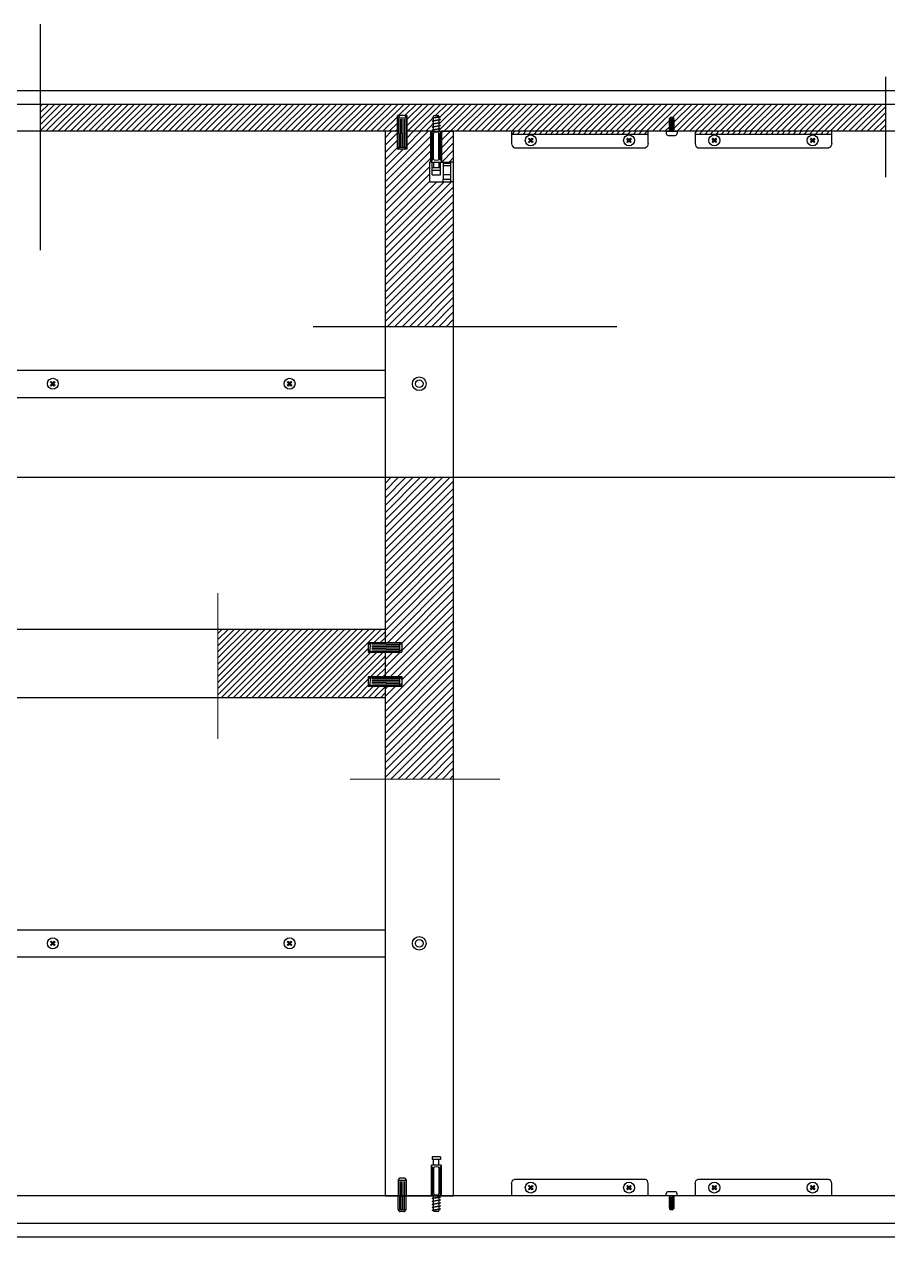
# Model space of a CAD drawing. Header units: millimetres. Extents: x 87 to 2337, y 122 to 625.
# Drawn here: x 880.4 to 943.7, y 122.1 to 210.9 of the extents above; entities that cross this region are included whole.
import ezdxf

# ---------------------------------------------------------------- set-up
doc = ezdxf.new("R2010")
doc.units = ezdxf.units.MM
doc.layers.get('0').update_dxf_attribs({"color": 255})
doc.layers.add('A-FURN', color=8, linetype='Continuous', lineweight=18)
doc.layers.add('GIUNZIONI', color=2, linetype='Continuous')
doc.layers.add('VITI', color=4, linetype='Continuous')

# ---------------------------------------------------------------- blocks, each defined once
blk = doc.blocks.new('*U4')
blk.add_lwpolyline([(0, 0), (0.002, 0.1), (0.05, 0), (0.122, -0.4), (0.119, -0.5), (0.071, -0.4), (0, 0)])
blk = doc.blocks.new('*U5')
at = {"layer": 'VITI', "color": 0, "linetype": 'ByBlock', "lineweight": -2, "transparency": 16777216}
for p in [(42.38, 270.659), (42.596, 270.659), (42.812, 270.659), (43.028, 270.659), (43.245, 270.659)]:
    blk.add_blockref('*U4', p, dxfattribs=at)
blk = doc.blocks.new('*U6')
blk.add_lwpolyline([(0, 0), (0.002, 0.1), (0.05, 0), (0.122, -0.4), (0.119, -0.5), (0.071, -0.4), (0, 0)])
blk = doc.blocks.new('*U7')
at = {"color": 0, "linetype": 'ByBlock', "lineweight": -2, "transparency": 16777216}
for p in [(42.38, 270.659), (42.596, 270.659), (42.812, 270.659), (43.028, 270.659), (43.245, 270.659)]:
    blk.add_blockref('*U6', p, dxfattribs=at)
blk = doc.blocks.new('*U13')
blk.add_lwpolyline([(0.107, -0.25), (0.053, 0.05), (0.029, 0.1), (0.018, 0.05), (0.072, -0.25), (0.1, -0.3), (0.107, -0.25)])
blk = doc.blocks.new('*U14')
at = {"color": 0, "linetype": 'ByBlock', "lineweight": -2, "transparency": 16777216}
for p in [(40.302, 254.755), (40.435, 254.755), (40.569, 254.755), (40.703, 254.755), (40.837, 254.755), (40.971, 254.755)]:
    blk.add_blockref('*U13', p, dxfattribs=at)
blk = doc.blocks.new('*U15')
blk.add_lwpolyline([(0.107, -0.25), (0.053, 0.05), (0.029, 0.1), (0.018, 0.05), (0.072, -0.25), (0.1, -0.3), (0.107, -0.25)])
blk = doc.blocks.new('*U16')
at = {"layer": 'VITI', "color": 0, "linetype": 'ByBlock', "lineweight": -2, "transparency": 16777216}
for p in [(40.302, 254.755), (40.435, 254.755), (40.569, 254.755), (40.703, 254.755), (40.837, 254.755), (40.971, 254.755)]:
    blk.add_blockref('*U15', p, dxfattribs=at)

msp = doc.modelspace()

# ---------------------------------------------------------------- hatches: boundary and pattern name
h = msp.add_hatch()
h.set_pattern_fill('ANSI31', color=8, scale=0.1)
h.paths.add_polyline_path([(907.75, 204.241), (907.77, 204.241), (908.43, 204.241), (908.45, 204.241), (908.45, 203.093), (910.25, 203.093), (910.4, 203.093), (910.4, 203.181), (910.3, 203.182), (910.4, 203.231), (910.4, 203.397), (910.3, 203.399), (910.4, 203.447), (910.4, 203.613), (910.3, 203.615), (910.4, 203.663), (910.4, 203.829), (910.3, 203.831), (910.4, 203.879), (910.4, 204.045), (910.3, 204.047), (910.4, 204.096), (910.4, 204.193, -0.414214), (910.45, 204.243), (910.75, 204.243, -0.414214), (910.8, 204.193), (910.8, 204.167), (910.9, 204.164), (910.8, 204.117), (910.8, 203.951), (910.9, 203.948), (910.8, 203.901), (910.8, 203.735), (910.9, 203.732), (910.8, 203.684), (910.8, 203.518), (910.9, 203.516), (910.8, 203.468), (910.8, 203.302), (910.9, 203.299), (910.8, 203.252), (910.8, 203.093), (910.95, 203.093), (911.85, 203.093), (927.7, 203.093), (927.7, 203.161), (927.65, 203.172), (927.7, 203.196), (927.7, 203.295), (927.65, 203.305), (927.7, 203.33), (927.7, 203.429), (927.65, 203.439), (927.7, 203.463), (927.7, 203.562), (927.65, 203.573), (927.7, 203.597), (927.7, 203.696), (927.65, 203.707), (927.7, 203.731), (927.7, 203.83), (927.65, 203.841), (927.7, 203.865), (927.7, 203.964), (927.65, 203.974), (927.704, 204, -0.036197), (927.713, 204.027), (927.738, 204.095), (927.962, 204.095), (927.979, 204.049), (928.041, 204.045), (927.991, 204.016, -0.074706), (928, 203.957), (928, 203.919), (928.05, 203.912), (928, 203.884), (928, 203.785), (928.05, 203.779), (928, 203.75), (928, 203.651), (928.05, 203.645), (928, 203.616), (928, 203.517), (928.05, 203.511), (928, 203.482), (928, 203.383), (928.05, 203.377), (928, 203.348), (928, 203.25), (928.05, 203.243), (928, 203.215), (928, 203.093), (943.514, 203.093), (943.514, 205.093), (881.579, 205.093), (881.579, 203.093), (907.75, 203.093)])
h = msp.add_hatch()
h.set_pattern_fill('ANSI31', color=8, scale=0.12)
h.paths.add_polyline_path([(911.85, 199.403), (911.67, 199.403), (911.104, 199.403), (910.114, 199.403), (910.114, 199.583), (910.114, 200.843), (910.2, 200.843), (910.2, 203.093), (908.45, 203.093), (908.45, 201.787), (908.43, 201.787), (907.75, 201.787), (907.75, 203.093), (906.85, 203.093), (906.85, 188.797), (911.85, 188.797)])
h.paths.add_polyline_path([(911.85, 203.093), (911, 203.093), (911, 200.843), (911.011, 200.843), (911.104, 200.843), (911.67, 200.843), (911.85, 200.843)], flags=17)
h = msp.add_hatch()
h.set_pattern_fill('ANSI31', color=8, scale=0.12)
h.paths.add_polyline_path([(911.85, 177.744), (906.85, 177.744), (906.85, 165.633), (908.073, 165.633), (908.073, 165.613), (908.073, 164.953), (908.073, 164.933), (906.85, 164.933), (906.85, 163.133), (908.073, 163.133), (908.073, 162.453), (908.073, 162.433), (906.85, 162.433), (906.85, 155.631), (911.85, 155.631)])
h = msp.add_hatch()
h.set_pattern_fill('ANSI31', color=8, scale=0.1)
h.paths.add_polyline_path([(906.85, 164.933), (905.62, 164.933), (905.62, 165.633), (906.85, 165.633), (906.85, 166.593), (894.596, 166.593), (894.596, 161.593), (906.85, 161.593), (906.85, 162.433), (905.62, 162.433), (905.62, 163.133), (906.85, 163.133)])
at = {"layer": 'GIUNZIONI'}
h = msp.add_hatch(dxfattribs=at)
h.set_pattern_fill('ANSI31', color=8, scale=0.09)
h.paths.add_polyline_path([(926.125, 203.093), (916.125, 203.093), (916.125, 202.893), (926.125, 202.893)])
h = msp.add_hatch(dxfattribs=at)
h.set_pattern_fill('ANSI31', color=8, scale=0.09)
h.paths.add_polyline_path([(939.575, 203.093), (929.575, 203.093), (929.575, 202.893), (939.575, 202.893)])

# ---------------------------------------------------------------- linework, layer by layer
for p, q in [((837.85, 206.093), (1017.85, 206.093)), ((846.85, 205.093), (1008.85, 205.093)), ((907.75, 201.787), (907.75, 204.241)), ((907.75, 204.241), (907.77, 204.241)), ((908.43, 204.241), (907.77, 204.241)), ((908.43, 204.241), (908.45, 204.241)), ((908.45, 204.241), (908.45, 201.787)), ((907.75, 203.093), (850.3, 203.093)), ((906.85, 203.093), (906.85, 165.633)), ((910.25, 203.093), (908.45, 203.093)), ((910.2, 200.843), (910.2, 203.093)), ((910.95, 203.093), (911.85, 203.093)), ((1005.4, 203.093), (910.95, 203.093)), ((911, 200.843), (911, 203.093)), ((911.85, 203.093), (911.85, 125.093)), ((908.43, 201.787), (907.75, 201.787)), ((908.45, 201.787), (908.43, 201.787)), ((911.104, 200.843), (911.67, 200.843)), ((911.104, 199.403), (911.67, 199.403)), ((840.85, 185.593), (906.85, 185.593)), ((882.34, 184.703), (882.395, 184.758)), ((882.34, 184.703), (882.395, 184.758)), ((882.45, 184.593), (882.34, 184.703)), ((882.45, 184.593), (882.34, 184.703)), ((882.34, 184.483), (882.45, 184.593)), ((882.34, 184.483), (882.45, 184.593)), ((882.395, 184.428), (882.34, 184.483)), ((882.395, 184.428), (882.34, 184.483)), ((882.395, 184.758), (882.505, 184.648)), ((882.395, 184.758), (882.505, 184.648)), ((882.505, 184.538), (882.395, 184.428)), ((882.505, 184.538), (882.395, 184.428)), ((882.505, 184.648), (882.615, 184.758)), ((882.505, 184.648), (882.615, 184.758)), ((882.505, 184.648), (882.505, 184.538)), ((882.505, 184.648), (882.505, 184.538)), ((882.615, 184.428), (882.505, 184.538)), ((882.615, 184.428), (882.505, 184.538)), ((882.67, 184.703), (882.56, 184.593)), ((882.67, 184.703), (882.56, 184.593)), ((882.56, 184.593), (882.67, 184.483)), ((882.56, 184.593), (882.67, 184.483)), ((882.615, 184.758), (882.67, 184.703)), ((882.615, 184.758), (882.67, 184.703)), ((882.67, 184.483), (882.615, 184.428)), ((882.67, 184.483), (882.615, 184.428)), ((899.685, 184.703), (899.74, 184.758)), ((899.795, 184.593), (899.685, 184.703)), ((899.685, 184.483), (899.795, 184.593)), ((899.74, 184.428), (899.685, 184.483)), ((899.74, 184.758), (899.85, 184.648)), ((899.85, 184.538), (899.74, 184.428)), ((899.85, 184.648), (899.96, 184.758)), ((899.85, 184.648), (899.85, 184.538)), ((899.96, 184.428), (899.85, 184.538)), ((900.015, 184.703), (899.905, 184.593)), ((899.905, 184.593), (900.015, 184.483)), ((899.96, 184.758), (900.015, 184.703)), ((900.015, 184.483), (899.96, 184.428)), ((840.85, 183.593), (906.85, 183.593)), ((826.935, 177.744), (1029.545, 177.744)), ((906.85, 166.593), (840.85, 166.593)), ((905.62, 165.633), (905.62, 164.933)), ((905.62, 165.633), (908.073, 165.633)), ((908.073, 165.633), (908.073, 165.613)), ((908.073, 165.613), (908.073, 164.953)), ((905.62, 164.933), (908.073, 164.933)), ((906.85, 164.933), (906.85, 163.133)), ((908.073, 164.933), (908.073, 164.953)), ((905.62, 163.133), (905.62, 162.433)), ((905.62, 163.133), (908.073, 163.133)), ((908.073, 163.133), (908.073, 162.453)), ((905.62, 162.433), (908.073, 162.433)), ((906.85, 162.433), (906.85, 125.093)), ((908.073, 162.433), (908.073, 162.453)), ((906.85, 161.593), (840.85, 161.593)), ((840.85, 144.593), (906.85, 144.593)), ((882.34, 143.703), (882.395, 143.758)), ((882.34, 143.703), (882.395, 143.758)), ((882.45, 143.593), (882.34, 143.703)), ((882.45, 143.593), (882.34, 143.703)), ((882.34, 143.483), (882.45, 143.593)), ((882.34, 143.483), (882.45, 143.593)), ((882.395, 143.428), (882.34, 143.483)), ((882.395, 143.428), (882.34, 143.483)), ((882.395, 143.758), (882.505, 143.648)), ((882.395, 143.758), (882.505, 143.648)), ((882.505, 143.538), (882.395, 143.428)), ((882.505, 143.538), (882.395, 143.428)), ((882.505, 143.648), (882.615, 143.758)), ((882.505, 143.648), (882.615, 143.758)), ((882.505, 143.648), (882.505, 143.538)), ((882.505, 143.648), (882.505, 143.538)), ((882.615, 143.428), (882.505, 143.538)), ((882.615, 143.428), (882.505, 143.538)), ((882.67, 143.703), (882.56, 143.593)), ((882.67, 143.703), (882.56, 143.593)), ((882.56, 143.593), (882.67, 143.483)), ((882.56, 143.593), (882.67, 143.483)), ((882.615, 143.758), (882.67, 143.703)), ((882.615, 143.758), (882.67, 143.703)), ((882.67, 143.483), (882.615, 143.428)), ((882.67, 143.483), (882.615, 143.428)), ((899.685, 143.703), (899.74, 143.758)), ((899.795, 143.593), (899.685, 143.703)), ((899.685, 143.483), (899.795, 143.593)), ((899.74, 143.428), (899.685, 143.483)), ((899.74, 143.758), (899.85, 143.648)), ((899.85, 143.538), (899.74, 143.428)), ((899.85, 143.648), (899.96, 143.758)), ((899.85, 143.648), (899.85, 143.538)), ((899.96, 143.428), (899.85, 143.538)), ((900.015, 143.703), (899.905, 143.593)), ((899.905, 143.593), (900.015, 143.483)), ((899.96, 143.758), (900.015, 143.703)), ((900.015, 143.483), (899.96, 143.428)), ((840.85, 142.593), (906.85, 142.593)), ((910.9, 127.943), (910.3, 127.943)), ((910.3, 127.943), (910.3, 127.743)), ((910.9, 127.943), (910.9, 127.743)), ((910.95, 127.343), (910.25, 127.343)), ((910.25, 125.093), (910.25, 127.343)), ((910.25, 127.243), (910.25, 127.143)), ((910.25, 127.243), (910.325, 127.193)), ((910.9, 127.743), (910.3, 127.743)), ((910.325, 127.193), (910.325, 125.193)), ((910.4, 127.343), (910.4, 127.743)), ((910.4, 127.143), (910.4, 125.243)), ((910.775, 127.343), (910.425, 127.343)), ((910.8, 127.343), (910.8, 127.743)), ((910.8, 127.143), (910.8, 125.243)), ((910.95, 127.243), (910.875, 127.193)), ((910.875, 127.193), (910.875, 125.193)), ((910.95, 127.343), (910.95, 125.093)), ((907.8, 126.232), (907.8, 125.237)), ((907.802, 126.247), (908.398, 126.246)), ((907.87, 126.353), (907.808, 126.26)), ((908.246, 126.397), (907.953, 126.397)), ((908.33, 126.352), (908.392, 126.259)), ((908.4, 126.231), (908.4, 125.237)), ((925.925, 126.293), (916.325, 126.293)), ((939.375, 126.293), (929.775, 126.293)), ((907.92, 126.147), (907.92, 125.237)), ((908.04, 126.147), (908.04, 125.237)), ((908.16, 126.147), (908.16, 125.237)), ((908.28, 126.147), (908.28, 125.237)), ((916.125, 125.993), (916.125, 125.093)), ((917.36, 125.803), (917.415, 125.858)), ((917.47, 125.693), (917.36, 125.803)), ((917.36, 125.583), (917.47, 125.693)), ((917.415, 125.528), (917.36, 125.583)), ((917.415, 125.858), (917.525, 125.748)), ((917.525, 125.638), (917.415, 125.528)), ((917.525, 125.748), (917.635, 125.858)), ((917.525, 125.638), (917.525, 125.748)), ((917.635, 125.528), (917.525, 125.638)), ((917.69, 125.803), (917.58, 125.693)), ((917.58, 125.693), (917.69, 125.583)), ((917.635, 125.858), (917.69, 125.803)), ((917.69, 125.583), (917.635, 125.528)), ((924.56, 125.803), (924.615, 125.858)), ((924.67, 125.693), (924.56, 125.803)), ((924.56, 125.583), (924.67, 125.693)), ((924.615, 125.528), (924.56, 125.583)), ((924.615, 125.858), (924.725, 125.748)), ((924.725, 125.638), (924.615, 125.528)), ((924.725, 125.748), (924.835, 125.858)), ((924.725, 125.638), (924.725, 125.748)), ((924.835, 125.528), (924.725, 125.638)), ((924.89, 125.803), (924.78, 125.693)), ((924.78, 125.693), (924.89, 125.583)), ((924.835, 125.858), (924.89, 125.803)), ((924.89, 125.583), (924.835, 125.528)), ((926.125, 125.093), (926.125, 125.993)), ((928.1, 125.393), (927.6, 125.393)), ((929.575, 125.993), (929.575, 125.093)), ((930.81, 125.803), (930.865, 125.858)), ((930.92, 125.693), (930.81, 125.803)), ((930.81, 125.583), (930.92, 125.693)), ((930.865, 125.528), (930.81, 125.583)), ((930.865, 125.858), (930.975, 125.748)), ((930.975, 125.638), (930.865, 125.528)), ((930.975, 125.748), (931.085, 125.858)), ((930.975, 125.638), (930.975, 125.748)), ((931.085, 125.528), (930.975, 125.638)), ((931.14, 125.803), (931.03, 125.693)), ((931.03, 125.693), (931.14, 125.583)), ((931.085, 125.858), (931.14, 125.803)), ((931.14, 125.583), (931.085, 125.528)), ((938.01, 125.803), (938.065, 125.858)), ((938.12, 125.693), (938.01, 125.803)), ((938.01, 125.583), (938.12, 125.693)), ((938.065, 125.528), (938.01, 125.583)), ((938.065, 125.858), (938.175, 125.748)), ((938.175, 125.638), (938.065, 125.528)), ((938.175, 125.748), (938.285, 125.858)), ((938.175, 125.638), (938.175, 125.748)), ((938.285, 125.528), (938.175, 125.638)), ((938.34, 125.803), (938.23, 125.693)), ((938.23, 125.693), (938.34, 125.583)), ((938.285, 125.858), (938.34, 125.803)), ((938.34, 125.583), (938.285, 125.528)), ((939.575, 125.093), (939.575, 125.993)), ((1008.85, 125.093), (846.85, 125.093)), ((906.85, 125.093), (911.85, 125.093)), ((909.35, 125.093), (906.85, 125.093)), ((907.8, 125.237), (907.8, 125.097)), ((907.8, 124.108), (907.8, 125.096)), ((907.92, 125.237), (907.92, 125.097)), ((907.92, 124.108), (907.92, 125.097)), ((908.04, 125.237), (908.04, 125.097)), ((908.04, 124.108), (908.04, 125.097)), ((908.16, 125.237), (908.16, 125.097)), ((908.16, 124.108), (908.16, 125.097)), ((908.28, 125.237), (908.28, 125.097)), ((908.28, 124.108), (908.28, 125.097)), ((908.4, 125.237), (908.4, 125.097)), ((908.4, 124.108), (908.4, 125.097)), ((909.35, 125.093), (911.85, 125.093)), ((910.325, 125.193), (910.25, 125.143)), ((910.95, 125.093), (910.25, 125.093)), ((910.4, 124.935), (910.4, 125.093)), ((910.4, 124.718), (910.4, 124.884)), ((910.4, 124.502), (910.4, 124.668)), ((910.4, 124.286), (910.4, 124.452)), ((910.8, 125.093), (910.8, 125.006)), ((910.8, 124.956), (910.8, 124.79)), ((910.8, 124.74), (910.8, 124.574)), ((910.8, 124.524), (910.8, 124.357)), ((910.875, 125.193), (910.95, 125.143)), ((910.95, 125.143), (910.95, 125.243)), ((927.45, 125.143), (927.45, 125.243)), ((927.45, 125.243), (927.45, 125.243)), ((928.2, 125.093), (927.5, 125.093)), ((927.7, 125.093), (927.7, 124.972)), ((927.7, 124.937), (927.7, 124.838)), ((927.7, 124.803), (927.7, 124.705)), ((927.7, 124.67), (927.7, 124.571)), ((927.7, 124.536), (927.7, 124.437)), ((927.7, 124.402), (927.7, 124.303)), ((928, 125.093), (928, 125.026)), ((928, 124.991), (928, 124.892)), ((928, 124.857), (928, 124.758)), ((928, 124.723), (928, 124.624)), ((928, 124.589), (928, 124.49)), ((928, 124.456), (928, 124.357)), ((928.25, 125.143), (928.25, 125.243)), ((928.25, 125.243), (928.25, 125.243)), ((907.802, 124.093), (908.398, 124.094)), ((907.87, 123.988), (907.808, 124.081)), ((908.246, 123.943), (907.953, 123.943)), ((908.33, 123.988), (908.392, 124.082)), ((910.4, 124.07), (910.4, 124.236)), ((910.4, 123.993), (910.4, 124.02)), ((910.75, 123.943), (910.45, 123.943)), ((910.8, 124.307), (910.8, 124.141)), ((910.8, 124.091), (910.8, 123.993)), ((927.709, 124.171), (927.659, 124.142)), ((927.659, 124.142), (927.721, 124.138)), ((927.7, 124.268), (927.7, 124.23)), ((928, 124.223), (927.709, 124.171)), ((927.721, 124.138), (927.995, 124.187)), ((927.721, 124.138), (927.738, 124.092)), ((927.738, 124.092), (927.962, 124.092)), ((927.987, 124.159), (927.962, 124.092)), ((927.995, 124.187), (928.05, 124.212)), ((928, 124.322), (928, 124.23)), ((928.05, 124.212), (928, 124.223)), ((846.85, 123.093), (1008.85, 123.093)), ((837.85, 122.093), (1017.85, 122.093))]:
    msp.add_line(p, q)
for centre, radius in [((882.505, 184.593), 0.4), ((882.505, 184.593), 0.4), ((899.85, 184.593), 0.4), ((909.35, 184.593), 0.5), ((909.35, 184.593), 0.28), ((882.505, 143.593), 0.4), ((882.505, 143.593), 0.4), ((899.85, 143.593), 0.4), ((909.35, 143.593), 0.5), ((909.35, 143.593), 0.28), ((917.525, 125.693), 0.4), ((924.725, 125.693), 0.4), ((930.975, 125.693), 0.4), ((938.175, 125.693), 0.4)]:
    msp.add_circle(centre, radius)
for centre, radius, start, end in [((907.85, 126.232), 0.05, 146.29116, 180), ((907.953, 126.297), 0.1, 90, 146.29116), ((908.246, 126.297), 0.1, 33.56676, 90), ((908.35, 126.231), 0.05, 0, 33.56676), ((927.6, 125.243), 0.15, 90, 180), ((928.1, 125.243), 0.15, 0, 90), ((927.5, 125.143), 0.05, 180, 270), ((928.2, 125.143), 0.05, 270, 0), ((907.85, 124.108), 0.05, 180, 213.70884), ((907.953, 124.043), 0.1, 213.70884, 270), ((908.246, 124.043), 0.1, 270, 326.43324), ((908.35, 124.109), 0.05, 326.43324, 0), ((910.45, 123.993), 0.05, 180, 270), ((910.75, 123.993), 0.05, 270, 360), ((927.9, 124.23), 0.2, 180, 197.08956), ((927.8, 124.23), 0.2, 339.44395, 347.73615), ((927.8, 124.23), 0.2, 358.0665, 0)]:
    msp.add_arc(centre, radius, start, end)
for points in [[(910.4, 127.143), (910.4, 127.277), (910.8, 127.277), (910.8, 127.143)], [(916.125, 125.993), (916.125, 126.114), (916.205, 126.293), (916.325, 126.293)], [(926.125, 125.993), (926.125, 126.114), (926.045, 126.293), (925.925, 126.293)], [(929.575, 125.993), (929.575, 126.114), (929.655, 126.293), (929.775, 126.293)], [(939.575, 125.993), (939.575, 126.114), (939.495, 126.293), (939.375, 126.293)], [(910.8, 125.243), (910.8, 125.11), (910.4, 125.11), (910.4, 125.243)]]:
    msp.add_open_spline(points, degree=3)
at = {"layer": 'A-FURN'}
for p, q in [((894.596, 169.257), (894.596, 158.578)), ((904.286, 155.631), (915.247, 155.631))]:
    msp.add_line(p, q, dxfattribs=at)
at = {"layer": 'GIUNZIONI'}
for p, q in [((881.579, 210.938), (881.579, 194.375)), ((943.514, 207.074), (943.514, 199.734)), ((907.8, 204.076), (907.8, 203.08)), ((907.802, 204.091), (908.398, 204.09)), ((907.87, 204.196), (907.808, 204.103)), ((908.33, 204.196), (908.392, 204.102)), ((908.4, 204.075), (908.4, 203.08)), ((910.4, 204.096), (910.4, 204.193)), ((910.4, 203.879), (910.4, 204.045)), ((910.4, 203.663), (910.4, 203.829)), ((910.4, 203.447), (910.4, 203.613)), ((910.45, 204.243), (910.75, 204.243)), ((910.8, 204.193), (910.8, 204.167)), ((910.8, 204.117), (910.8, 203.951)), ((910.8, 203.901), (910.8, 203.735)), ((910.8, 203.684), (910.8, 203.518)), ((910.8, 203.468), (910.8, 203.302)), ((927.7, 203.865), (927.7, 203.957)), ((927.7, 203.731), (927.7, 203.83)), ((927.7, 203.597), (927.7, 203.696)), ((927.7, 203.463), (927.7, 203.562)), ((927.713, 204.027), (927.738, 204.095)), ((927.962, 204.095), (927.738, 204.095)), ((927.979, 204.049), (927.962, 204.095)), ((928, 203.919), (928, 203.957)), ((928, 203.785), (928, 203.884)), ((928, 203.651), (928, 203.75)), ((928, 203.517), (928, 203.616)), ((928, 203.383), (928, 203.482)), ((907.8, 203.08), (907.8, 202.941)), ((907.8, 201.952), (907.8, 202.94)), ((908.4, 203.08), (908.4, 202.94)), ((908.4, 201.952), (908.4, 202.94)), ((910.25, 200.843), (910.25, 203.093)), ((910.25, 203.093), (910.95, 203.093)), ((910.25, 203.043), (910.25, 202.943)), ((910.325, 202.993), (910.25, 203.043)), ((910.325, 200.993), (910.325, 202.993)), ((910.4, 203.231), (910.4, 203.397)), ((910.4, 203.093), (910.4, 203.181)), ((910.4, 201.043), (910.4, 202.943)), ((910.8, 203.252), (910.8, 203.093)), ((910.8, 201.043), (910.8, 202.943)), ((910.875, 202.993), (910.95, 203.043)), ((910.875, 200.993), (910.875, 202.993)), ((910.95, 203.093), (910.95, 200.843)), ((916.125, 203.093), (916.125, 202.193)), ((916.125, 203.093), (916.125, 202.893)), ((916.125, 202.893), (926.125, 202.893)), ((926.125, 202.193), (926.125, 203.093)), ((927.45, 203.043), (927.45, 202.943)), ((927.45, 202.943), (927.45, 202.943)), ((927.5, 203.093), (928.2, 203.093)), ((927.6, 202.793), (928.1, 202.793)), ((927.7, 203.33), (927.7, 203.429)), ((927.7, 203.196), (927.7, 203.295)), ((927.7, 203.093), (927.7, 203.161)), ((928, 203.25), (928, 203.348)), ((928, 203.093), (928, 203.215)), ((928.25, 203.043), (928.25, 202.943)), ((928.25, 202.943), (928.25, 202.943)), ((929.575, 203.093), (929.575, 202.193)), ((929.575, 203.093), (929.575, 202.893)), ((929.575, 202.893), (939.575, 202.893)), ((939.575, 202.193), (939.575, 203.093)), ((907.802, 201.937), (908.398, 201.938)), ((907.87, 201.831), (907.808, 201.924)), ((908.33, 201.832), (908.392, 201.925)), ((916.325, 201.893), (925.925, 201.893)), ((929.775, 201.893), (939.375, 201.893)), ((910.299, 200.843), (910.114, 200.843)), ((910.114, 200.843), (910.114, 199.583)), ((910.25, 200.943), (910.325, 200.993)), ((910.303, 199.906), (910.299, 200.843)), ((910.299, 200.843), (910.9, 200.843)), ((910.4, 200.843), (910.4, 200.443)), ((910.8, 200.843), (910.8, 200.443)), ((910.95, 200.943), (910.875, 200.993)), ((910.9, 199.909), (910.9, 200.843)), ((910.9, 200.843), (911.011, 200.843)), ((910.95, 200.943), (910.95, 201.043)), ((911.011, 200.843), (911.104, 200.843)), ((911.104, 200.843), (911.104, 200.213)), ((911.67, 199.403), (911.67, 200.843)), ((911.85, 200.843), (911.67, 200.843)), ((910.3, 200.443), (910.9, 200.443)), ((910.301, 200.243), (910.9, 200.243)), ((910.303, 199.906), (910.9, 199.909)), ((911.104, 200.753), (911.67, 200.753)), ((911.67, 200.573), (911.104, 200.573)), ((911.104, 200.213), (911.104, 199.583)), ((910.114, 199.583), (910.114, 199.403)), ((910.114, 199.403), (911.104, 199.403)), ((911.67, 199.898), (911.104, 199.898)), ((911.104, 199.583), (911.67, 199.583)), ((911.104, 199.403), (911.104, 199.583)), ((911.85, 199.403), (911.67, 199.403)), ((901.59, 188.797), (923.835, 188.797)), ((905.664, 165.513), (905.758, 165.575)), ((905.769, 164.986), (905.77, 165.581)), ((905.785, 165.583), (906.78, 165.583)), ((906.78, 165.583), (906.92, 165.583)), ((907.908, 165.583), (906.92, 165.583)), ((907.923, 164.986), (907.923, 165.581)), ((908.029, 165.513), (907.935, 165.575)), ((905.664, 165.054), (905.757, 164.992)), ((905.785, 164.983), (906.78, 164.983)), ((906.78, 164.983), (906.92, 164.983)), ((907.908, 164.983), (906.92, 164.983)), ((908.029, 165.054), (907.936, 164.992)), ((905.664, 163.013), (905.758, 163.075)), ((905.769, 162.486), (905.77, 163.081)), ((905.785, 163.083), (906.78, 163.083)), ((906.78, 163.083), (906.92, 163.083)), ((907.908, 163.083), (906.92, 163.083)), ((907.923, 162.486), (907.923, 163.081)), ((908.029, 163.013), (907.935, 163.075)), ((905.664, 162.554), (905.757, 162.492)), ((905.785, 162.483), (906.78, 162.483)), ((906.78, 162.483), (906.92, 162.483)), ((907.908, 162.483), (906.92, 162.483)), ((908.029, 162.554), (907.936, 162.492))]:
    msp.add_line(p, q, dxfattribs=at)
for centre in [(917.525, 202.427), (924.725, 202.427), (930.975, 202.427), (938.175, 202.427)]:
    msp.add_circle(centre, 0.4, dxfattribs=at)
for centre, radius, start, end in [((907.85, 204.076), 0.05, 146.29116, 180), ((907.953, 204.141), 0.1, 90, 146.29116), ((908.246, 204.141), 0.1, 33.56676, 90), ((908.35, 204.075), 0.05, 0, 33.56676), ((910.45, 204.193), 0.05, 90, 180), ((910.75, 204.193), 0.05, 0, 90), ((927.9, 203.957), 0.2, 159.44395, 167.73615), ((927.8, 203.957), 0.2, 0, 17.08956), ((927.5, 203.043), 0.05, 90, 180), ((927.6, 202.943), 0.15, 180, 270), ((928.1, 202.943), 0.15, 270, 0), ((928.2, 203.043), 0.05, 0, 90), ((907.85, 201.952), 0.05, 180, 213.70884), ((907.953, 201.887), 0.1, 213.70884, 270), ((908.246, 201.887), 0.1, 270, 326.43324), ((908.35, 201.953), 0.05, 326.43324, 0), ((905.72, 165.43), 0.1, 123.56676, 180), ((905.785, 165.533), 0.05, 90, 123.56676), ((907.907, 165.533), 0.05, 56.43324, 90), ((907.973, 165.43), 0.1, 0, 56.43324), ((905.72, 165.137), 0.1, 180, 236.29116), ((905.785, 165.033), 0.05, 236.29116, 270), ((907.908, 165.033), 0.05, 270, 303.70884), ((907.973, 165.137), 0.1, 303.70884, 0), ((905.72, 162.93), 0.1, 123.56676, 180), ((905.72, 162.637), 0.1, 180, 236.29116), ((905.785, 163.033), 0.05, 90, 123.56676), ((907.907, 163.033), 0.05, 56.43324, 90), ((907.973, 162.93), 0.1, 0, 56.43324), ((907.973, 162.637), 0.1, 303.70884, 0), ((905.785, 162.533), 0.05, 236.29116, 270), ((907.908, 162.533), 0.05, 270, 303.70884)]:
    msp.add_arc(centre, radius, start, end, dxfattribs=at)
for points in [[(910.4, 202.943), (910.4, 203.077), (910.8, 203.077), (910.8, 202.943)], [(916.125, 202.193), (916.125, 202.073), (916.205, 201.893), (916.325, 201.893)], [(926.125, 202.193), (926.125, 202.073), (926.045, 201.893), (925.925, 201.893)], [(929.575, 202.193), (929.575, 202.073), (929.655, 201.893), (929.775, 201.893)], [(939.575, 202.193), (939.575, 202.073), (939.495, 201.893), (939.375, 201.893)], [(910.8, 201.043), (910.8, 200.91), (910.4, 200.91), (910.4, 201.043)]]:
    msp.add_open_spline(points, degree=3, dxfattribs=at)
at = {"layer": 'VITI'}
for p, q in [((907.92, 203.99), (907.92, 203.08)), ((908.04, 203.99), (908.04, 203.08)), ((908.16, 203.99), (908.16, 203.08)), ((908.28, 203.99), (908.28, 203.08)), ((927.704, 204), (927.65, 203.974)), ((927.65, 203.974), (927.7, 203.964)), ((927.7, 203.964), (927.991, 204.016)), ((927.979, 204.049), (927.704, 204)), ((928.041, 204.045), (927.979, 204.049)), ((927.991, 204.016), (928.041, 204.045)), ((907.92, 203.08), (907.92, 202.94)), ((907.92, 201.952), (907.92, 202.94)), ((908.04, 203.08), (908.04, 202.94)), ((908.04, 201.952), (908.04, 202.94)), ((908.16, 203.08), (908.16, 202.94)), ((908.16, 201.952), (908.16, 202.94)), ((908.28, 203.08), (908.28, 202.94)), ((908.28, 201.952), (908.28, 202.94)), ((917.36, 202.536), (917.415, 202.591)), ((917.415, 202.591), (917.525, 202.481)), ((917.525, 202.481), (917.635, 202.591)), ((917.635, 202.591), (917.69, 202.536)), ((924.56, 202.536), (924.615, 202.591)), ((924.615, 202.591), (924.725, 202.481)), ((924.725, 202.481), (924.835, 202.591)), ((924.835, 202.591), (924.89, 202.536)), ((930.81, 202.536), (930.865, 202.591)), ((930.865, 202.591), (930.975, 202.481)), ((930.975, 202.481), (931.085, 202.591)), ((931.085, 202.591), (931.14, 202.536)), ((938.01, 202.536), (938.065, 202.591)), ((938.065, 202.591), (938.175, 202.481)), ((938.175, 202.481), (938.285, 202.591)), ((938.285, 202.591), (938.34, 202.536)), ((917.47, 202.427), (917.36, 202.536)), ((917.36, 202.317), (917.47, 202.427)), ((917.415, 202.262), (917.36, 202.317)), ((917.525, 202.372), (917.415, 202.262)), ((917.525, 202.481), (917.525, 202.372)), ((917.635, 202.262), (917.525, 202.372)), ((917.69, 202.536), (917.58, 202.427)), ((917.58, 202.427), (917.69, 202.317)), ((917.69, 202.317), (917.635, 202.262)), ((924.67, 202.427), (924.56, 202.536)), ((924.56, 202.317), (924.67, 202.427)), ((924.615, 202.262), (924.56, 202.317)), ((924.725, 202.372), (924.615, 202.262)), ((924.725, 202.481), (924.725, 202.372)), ((924.835, 202.262), (924.725, 202.372)), ((924.89, 202.536), (924.78, 202.427)), ((924.78, 202.427), (924.89, 202.317)), ((924.89, 202.317), (924.835, 202.262)), ((930.92, 202.427), (930.81, 202.536)), ((930.81, 202.317), (930.92, 202.427)), ((930.865, 202.262), (930.81, 202.317)), ((930.975, 202.372), (930.865, 202.262)), ((930.975, 202.481), (930.975, 202.372)), ((931.085, 202.262), (930.975, 202.372)), ((931.14, 202.536), (931.03, 202.427)), ((931.03, 202.427), (931.14, 202.317)), ((931.14, 202.317), (931.085, 202.262)), ((938.12, 202.427), (938.01, 202.536)), ((938.01, 202.317), (938.12, 202.427)), ((938.065, 202.262), (938.01, 202.317)), ((938.175, 202.372), (938.065, 202.262)), ((938.175, 202.481), (938.175, 202.372)), ((938.285, 202.262), (938.175, 202.372)), ((938.34, 202.536), (938.23, 202.427)), ((938.23, 202.427), (938.34, 202.317)), ((938.34, 202.317), (938.285, 202.262)), ((905.87, 165.463), (906.78, 165.463)), ((905.87, 165.343), (906.78, 165.343)), ((906.78, 165.463), (906.92, 165.463)), ((906.78, 165.343), (906.92, 165.343)), ((907.908, 165.463), (906.92, 165.463)), ((907.908, 165.343), (906.92, 165.343)), ((905.87, 165.223), (906.78, 165.223)), ((905.87, 165.103), (906.78, 165.103)), ((906.78, 165.223), (906.92, 165.223)), ((906.78, 165.103), (906.92, 165.103)), ((907.908, 165.223), (906.92, 165.223)), ((907.908, 165.103), (906.92, 165.103)), ((905.87, 162.963), (906.78, 162.963)), ((905.87, 162.843), (906.78, 162.843)), ((905.87, 162.723), (906.78, 162.723)), ((905.87, 162.603), (906.78, 162.603)), ((906.78, 162.963), (906.92, 162.963)), ((906.78, 162.843), (906.92, 162.843)), ((906.78, 162.723), (906.92, 162.723)), ((906.78, 162.603), (906.92, 162.603)), ((907.908, 162.963), (906.92, 162.963)), ((907.908, 162.843), (906.92, 162.843)), ((907.908, 162.723), (906.92, 162.723)), ((907.908, 162.603), (906.92, 162.603))]:
    msp.add_line(p, q, dxfattribs=at)
msp.add_arc((927.9, 203.957), 0.2, 178.0665, 180, dxfattribs=at)

# ---------------------------------------------------------------- block references
at = {"rotation": 270}
for name, p in [('*U7', (640.141, 167.386)), ('*U14', (673.195, 165.346))]:
    msp.add_blockref(name, p, dxfattribs=at)
at = {"layer": 'VITI'}
for name, p, rotation in [('*U5', (1181.059, 160.801), 90), ('*U16', (1182.505, 162.841), 90.00000000000001)]:
    msp.add_blockref(name, p, dxfattribs=dict(at, rotation=rotation))

doc.saveas('drawing.dxf')
